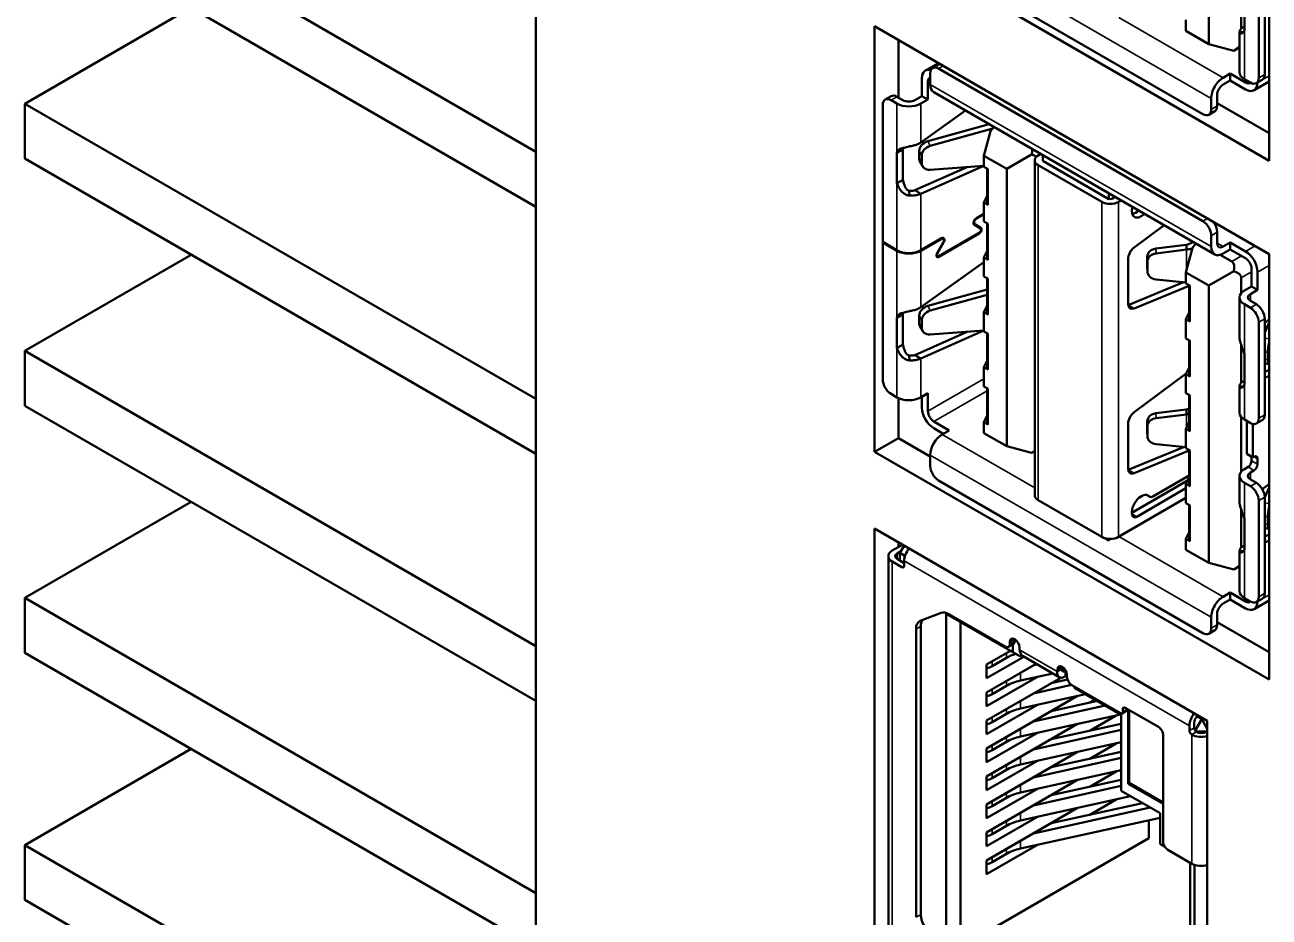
# Model space of a CAD drawing. Header units: millimetres. Extents: x 0 to 1863, y -9 to 1040.
# Drawn here: x 1225.03 to 1262.05, y 815.59 to 842.12 of the extents above; entities that cross this region are included whole.
import ezdxf

# ---------------------------------------------------------------- set-up
doc = ezdxf.new("R2010")
doc.units = ezdxf.units.MM
doc.header["$LTSCALE"] = 3.5
doc.layers.add('외형선(ISO)', color=7, linetype='Continuous', lineweight=50)
doc.layers.add('좁은 외형선(ISO)', color=7, linetype='Continuous', lineweight=35)

msp = doc.modelspace()

# ---------------------------------------------------------------- linework, layer by layer
at = {"layer": '외형선(ISO)'}
for p, q in [((1240.2323, 762.9011), (1240.2323, 910.5236)), ((1262.0465, 850.7357), (1262.0465, 838.08)), ((1260.2525, 849.7964), (1260.2525, 841.5498)), ((1225.0295, 847.1227), (1240.2323, 838.3454)), ((1240.2323, 836.7124), (1225.0295, 845.4897)), ((1262.0465, 838.08), (1250.3085, 844.8569)), ((1260.0757, 839.4637), (1252.2127, 844.0034)), ((1261.7374, 840.5455), (1261.7374, 843.4033)), ((1261.9142, 840.6476), (1261.9142, 843.5053)), ((1261.2184, 842.0064), (1261.2184, 843.1289)), ((1229.9792, 842.632), (1225.0295, 839.7742)), ((1261.3131, 842.8734), (1261.3131, 841.9736)), ((1259.5737, 841.9417), (1259.5737, 842.2683)), ((1250.3085, 829.4251), (1250.3085, 842.0808)), ((1250.3085, 842.0808), (1262.0465, 835.3039)), ((1260.2525, 841.5498), (1259.5737, 841.9417)), ((1261.1667, 840.7088), (1261.1667, 841.899)), ((1261.1671, 841.9048), (1261.2845, 841.9022)), ((1251.0156, 841.6726), (1251.0156, 839.9587)), ((1260.9921, 841.3516), (1260.2525, 841.5498)), ((1261.1667, 841.4524), (1260.9921, 841.3516)), ((1251.8213, 840.762), (1252.207, 840.9847)), ((1251.9652, 840.3494), (1251.9652, 840.676)), ((1252.0377, 840.8363), (1252.2145, 840.9383)), ((1252.2127, 840.8189), (1260.0757, 836.2792)), ((1260.6768, 840.5455), (1260.8889, 840.668)), ((1261.3485, 840.4026), (1260.8889, 840.668)), ((1260.8889, 840.4639), (1260.8889, 840.668)), ((1251.7177, 840.0024), (1251.7177, 840.5332)), ((1251.8945, 839.9004), (1251.8945, 840.4311)), ((1260.6768, 840.3414), (1260.8889, 840.4639)), ((1261.3485, 840.1985), (1260.8889, 840.4639)), ((1261.3132, 840.5047), (1261.4899, 840.4026)), ((1261.5985, 840.1737), (1262.0465, 840.4324)), ((1261.8417, 840.4874), (1261.6649, 840.3853)), ((1261.7021, 840.4068), (1261.7021, 840.4026)), ((1250.8003, 839.9993), (1250.6235, 839.8973)), ((1251.1521, 839.88), (1250.9753, 839.982)), ((1251.7177, 840.0024), (1251.5056, 839.88)), ((1251.7177, 840.0024), (1251.8945, 839.9004)), ((1252.0688, 840.1206), (1260.4268, 835.2951)), ((1260.3232, 839.9331), (1260.3232, 839.6065)), ((1260.5, 840.0352), (1260.5, 839.7086)), ((1225.0295, 839.7742), (1240.2323, 830.9969)), ((1225.0295, 838.1412), (1225.0295, 839.7742)), ((1250.5511, 839.737), (1250.5511, 835.6627)), ((1250.9753, 839.7779), (1250.7985, 839.8799)), ((1251.8945, 839.9004), (1251.6824, 839.7779)), ((1253.0165, 839.5734), (1251.6824, 838.62)), ((1260.2507, 839.4463), (1260.4275, 839.5484)), ((1260.5, 839.7894), (1262.0465, 838.8965)), ((1253.7191, 839.1677), (1251.8903, 838.6594)), ((1251.9634, 838.5213), (1253.8222, 839.038)), ((1253.5633, 838.2265), (1253.76, 838.9607)), ((1253.8607, 839.086), (1253.76, 838.9607)), ((1253.8456, 839.0672), (1253.8246, 839.1068)), ((1240.2323, 829.3639), (1225.0295, 838.1412)), ((1251.1521, 838.4111), (1250.9753, 838.309)), ((1250.9753, 837.4092), (1250.9753, 838.309)), ((1251.0156, 838.3323), (1251.0156, 838.3323)), ((1251.1521, 838.4111), (1251.1521, 837.5112)), ((1251.6373, 838.3715), (1251.6373, 838.1475)), ((1251.7104, 838.2334), (1251.7104, 838.0095)), ((1253.5633, 837.9), (1253.5633, 838.2265)), ((1253.5633, 838.2265), (1254.2421, 837.8346)), ((1254.9817, 838.2616), (1254.2421, 837.8346)), ((1255.073, 838.0918), (1255.073, 828.1306)), ((1255.1755, 838.2347), (1255.2553, 838.2808)), ((1255.3169, 838.2452), (1255.3169, 838.0714)), ((1255.3169, 838.0714), (1257.2827, 836.9365)), ((1253.0842, 837.8951), (1251.5056, 837.2003)), ((1251.659, 838.0578), (1251.7321, 837.9198)), ((1251.6824, 837.0982), (1253.5633, 837.9261)), ((1253.5633, 837.931), (1251.9634, 837.8109)), ((1253.5633, 837.9), (1253.6835, 837.8305)), ((1253.6542, 837.8475), (1253.6542, 836.8099)), ((1254.2421, 837.8346), (1254.2421, 829.588)), ((1255.1755, 837.9489), (1257.0705, 836.8548)), ((1251.3478, 837.0411), (1251.3383, 837.1853)), ((1251.5056, 837.2003), (1251.594, 837.1492)), ((1251.594, 837.1492), (1251.6824, 837.0982)), ((1253.5633, 836.8385), (1253.6542, 837.0344)), ((1257.2827, 837.1103), (1257.2827, 836.9365)), ((1257.4686, 837.003), (1257.3887, 836.9569)), ((1253.5633, 836.267), (1253.5633, 836.8385)), ((1253.5633, 836.8385), (1253.6835, 836.7691)), ((1257.2921, 836.942), (1257.2827, 836.9365)), ((1257.6453, 836.9009), (1257.5655, 836.8548)), ((1253.5633, 836.5037), (1253.339, 836.3743)), ((1253.5633, 836.4874), (1253.339, 836.3579)), ((1253.5633, 836.267), (1253.6835, 836.1976)), ((1252.2198, 835.2382), (1253.4219, 835.9322)), ((1252.2198, 835.2218), (1253.4219, 835.9159)), ((1253.289, 836.1897), (1253.2559, 836.2088)), ((1253.279, 836.1724), (1253.4619, 836.0668)), ((1253.4719, 836.0841), (1253.289, 836.1897)), ((1253.6542, 836.2145), (1253.6542, 835.1769)), ((1258.9236, 836.1629), (1258.0302, 835.4982)), ((1260.3232, 835.8505), (1260.3232, 835.5239)), ((1260.5, 835.9526), (1260.5, 835.626)), ((1250.9753, 835.4178), (1250.5511, 835.6627)), ((1250.5652, 835.6546), (1250.5511, 835.6464)), ((1250.5511, 835.6464), (1250.5511, 831.5721)), ((1250.9753, 835.4015), (1250.5511, 835.6464)), ((1252.3026, 835.7759), (1251.6824, 835.4178)), ((1252.3026, 835.7596), (1251.6824, 835.4015)), ((1252.3526, 835.6491), (1252.1698, 835.3324)), ((1252.1798, 835.3266), (1252.3626, 835.6433)), ((1252.3195, 835.7837), (1252.3526, 835.7645)), ((1259.583, 835.5804), (1258.6792, 835.4679)), ((1259.5737, 834.7564), (1259.7704, 835.4905)), ((1259.5852, 835.5083), (1259.583, 835.5804)), ((1259.5874, 835.4361), (1259.5852, 835.5083)), ((1259.7606, 835.6797), (1259.7606, 835.66)), ((1259.8711, 835.6159), (1259.7704, 835.4905)), ((1260.8889, 835.6464), (1260.6768, 835.5239)), ((1260.8889, 835.6464), (1260.8889, 835.4423)), ((1260.8889, 835.6464), (1261.3485, 835.3811)), ((1229.9792, 835.2835), (1225.0295, 832.4257)), ((1252.1798, 835.2342), (1252.1498, 835.2515)), ((1253.5633, 835.2055), (1253.6542, 835.4014)), ((1253.5633, 834.634), (1253.5633, 835.2055)), ((1253.5633, 835.2055), (1253.6835, 835.1361)), ((1257.8484, 833.8232), (1257.8484, 835.1508)), ((1258.4213, 834.918), (1258.4213, 835.2075)), ((1258.6835, 835.3236), (1259.5874, 835.4361)), ((1260.9356, 835.0855), (1260.5933, 835.2832)), ((1260.8889, 835.4423), (1260.6768, 835.3198)), ((1260.8889, 835.4423), (1261.3485, 835.1769)), ((1262.0465, 835.3039), (1262.0465, 822.6482)), ((1253.5633, 835.0651), (1251.6824, 833.7211)), ((1258.4214, 834.912), (1258.4253, 834.7829)), ((1258.4252, 835.0784), (1258.4252, 834.7889)), ((1259.5737, 834.7564), (1260.2525, 834.3645)), ((1259.5737, 834.4298), (1259.5737, 834.7564)), ((1260.2525, 834.3645), (1260.9921, 834.7915)), ((1261.5253, 834.8707), (1261.5253, 834.34)), ((1261.7021, 834.7687), (1261.7021, 834.238)), ((1253.5633, 834.634), (1253.6835, 834.5646)), ((1253.6542, 834.5815), (1253.6542, 833.5439)), ((1259.4996, 834.4638), (1257.8534, 833.7878)), ((1259.5737, 834.4561), (1258.6835, 834.549)), ((1259.5737, 834.4298), (1259.6939, 834.3604)), ((1259.6646, 834.3773), (1259.6646, 833.3398)), ((1260.2525, 834.3645), (1260.2525, 826.1179)), ((1261.2184, 834.1413), (1261.2184, 834.5956)), ((1253.6542, 834.2507), (1251.8903, 833.7604)), ((1251.9634, 833.6223), (1253.6542, 834.0924)), ((1258.0302, 833.6857), (1259.6646, 834.357)), ((1261.1667, 832.8258), (1261.1667, 834.0134)), ((1261.3132, 834.2176), (1261.5253, 834.34)), ((1261.49, 834.1155), (1261.7021, 834.238)), ((1261.7021, 834.238), (1261.5253, 834.34)), ((1253.5633, 833.5725), (1253.6542, 833.7684)), ((1261.4899, 833.7073), (1261.3132, 833.8093)), ((1261.6667, 833.8093), (1261.49, 833.9114)), ((1251.1521, 833.5121), (1250.9753, 833.41)), ((1250.9753, 832.5102), (1250.9753, 833.41)), ((1251.0156, 833.4333), (1251.0156, 833.4333)), ((1251.1521, 833.5121), (1251.1521, 832.6123)), ((1251.6373, 833.4725), (1251.6373, 833.2486)), ((1251.7104, 833.3344), (1251.7104, 833.1105)), ((1253.5633, 833.001), (1253.5633, 833.5725)), ((1253.5633, 833.5725), (1253.6835, 833.5031)), ((1259.5737, 833.3684), (1259.6646, 833.5643)), ((1259.5737, 833.3684), (1259.6939, 833.299)), ((1259.5737, 832.7968), (1259.5737, 833.3684)), ((1261.7374, 830.4209), (1261.7374, 833.2786)), ((1261.9142, 830.5229), (1261.9142, 833.3807)), ((1262.0465, 833.3553), (1261.9142, 833.2608)), ((1262.0465, 833.2637), (1261.9142, 832.97)), ((1253.0842, 832.9961), (1251.5056, 832.3013)), ((1251.659, 833.1588), (1251.7321, 833.0208)), ((1251.6824, 832.1992), (1253.5633, 833.0271)), ((1253.5633, 833.032), (1251.9634, 832.912)), ((1253.5633, 833.001), (1253.6835, 832.9316)), ((1253.6542, 832.9485), (1253.6542, 831.9109)), ((1259.5737, 832.7968), (1259.6939, 832.7274)), ((1259.6646, 832.7444), (1259.6646, 831.7068)), ((1261.2184, 831.4735), (1261.2184, 832.596)), ((1225.0295, 832.4257), (1240.2323, 823.6484)), ((1225.0295, 830.7928), (1225.0295, 832.4257)), ((1251.3478, 832.1421), (1251.3383, 832.2863)), ((1251.5056, 832.3013), (1251.594, 832.2503)), ((1251.594, 832.2503), (1251.6824, 832.1992)), ((1261.3131, 832.3405), (1261.3131, 831.4407)), ((1262.0066, 832.3847), (1262.0066, 832.1608)), ((1253.5633, 831.9395), (1253.6542, 832.1354)), ((1253.5633, 831.368), (1253.5633, 831.9395)), ((1253.5633, 831.9395), (1253.6835, 831.8701)), ((1259.5737, 831.7354), (1259.6646, 831.9313)), ((1261.9142, 832.0536), (1262.0422, 832.031)), ((1262.0465, 831.8606), (1261.9142, 831.8024)), ((1259.5824, 831.7541), (1258.0302, 830.5992)), ((1259.5737, 831.7354), (1259.6939, 831.666)), ((1259.5737, 831.1639), (1259.5737, 831.7354)), ((1261.9142, 831.6225), (1262.0465, 831.6808)), ((1250.7985, 831.1434), (1250.9753, 831.0414)), ((1251.6824, 831.0414), (1251.8945, 831.1639)), ((1251.7177, 830.7352), (1251.7177, 831.0618)), ((1251.8945, 830.6331), (1251.8945, 831.1639)), ((1253.5633, 831.368), (1253.6835, 831.2986)), ((1253.6542, 831.3155), (1253.6542, 830.278)), ((1259.5737, 831.1639), (1259.6939, 831.0945)), ((1259.6646, 831.1114), (1259.6646, 830.0738)), ((1261.1667, 830.5841), (1261.1667, 831.3661)), ((1261.1671, 831.3719), (1261.2845, 831.3693)), ((1240.2323, 822.0154), (1225.0295, 830.7928)), ((1251.0156, 831.0205), (1251.0156, 829.8334)), ((1259.583, 830.6815), (1258.6792, 830.569)), ((1259.5852, 830.6093), (1259.583, 830.6815)), ((1252.5309, 830.0616), (1252.0713, 830.3269)), ((1253.5633, 830.3065), (1253.6542, 830.5024)), ((1253.5633, 829.9799), (1253.5633, 830.3065)), ((1253.5633, 830.3065), (1253.6835, 830.2371)), ((1258.4213, 830.019), (1258.4213, 830.3085)), ((1258.6835, 830.4246), (1259.5874, 830.5371)), ((1259.5737, 830.1024), (1259.6646, 830.2983)), ((1259.5874, 830.5371), (1259.5852, 830.6093)), ((1261.2184, 828.8341), (1261.2184, 830.4563)), ((1261.4899, 830.278), (1261.3132, 830.38)), ((1261.3839, 830.3392), (1261.3839, 829.3594)), ((1261.8417, 830.3627), (1261.6649, 830.2606)), ((1252.3541, 829.9595), (1252.0713, 830.1228)), ((1252.5309, 830.0616), (1252.3188, 829.9391)), ((1254.2421, 829.588), (1253.5633, 829.9799)), ((1257.8484, 828.9242), (1257.8484, 830.2518)), ((1258.4214, 830.013), (1258.4253, 829.8839)), ((1258.4252, 830.1795), (1258.4252, 829.89)), ((1259.5737, 830.1024), (1259.6939, 830.033)), ((1259.5737, 829.5309), (1259.5737, 830.1024)), ((1261.5607, 829.2573), (1261.5607, 830.2491)), ((1250.3085, 829.4251), (1251.0156, 829.8334)), ((1251.0156, 829.8334), (1251.9652, 829.2851)), ((1254.2421, 829.588), (1254.9817, 829.3898)), ((1259.4996, 829.5649), (1257.8534, 828.8888)), ((1259.5737, 829.5571), (1258.6835, 829.65)), ((1262.0465, 822.6482), (1250.3085, 829.4251)), ((1251.9652, 829.0001), (1251.9652, 829.3267)), ((1254.9817, 829.3898), (1255.073, 829.4425)), ((1258.0302, 828.7868), (1259.6646, 829.458)), ((1259.5737, 829.5309), (1259.6939, 829.4615)), ((1259.6646, 829.4784), (1259.6646, 828.4408)), ((1261.5607, 829.2573), (1261.3839, 829.3594)), ((1261.5253, 829.2777), (1261.5253, 829.1553)), ((1261.596, 829.2777), (1261.5607, 829.2573)), ((1261.7021, 829.0532), (1261.7021, 829.2165)), ((1261.4193, 828.9716), (1261.3132, 828.9103)), ((1261.49, 828.8083), (1261.596, 828.8695)), ((1260.0757, 824.0318), (1252.2127, 828.5715)), ((1257.9609, 827.6117), (1259.6203, 828.5698)), ((1258.5903, 828.0976), (1259.6646, 828.7179)), ((1259.5737, 828.4694), (1259.6646, 828.6653)), ((1259.5737, 828.4694), (1259.6939, 828.4)), ((1259.5737, 827.8979), (1259.5737, 828.4694)), ((1261.1667, 827.9268), (1261.1667, 828.7062)), ((1261.4899, 828.4), (1261.3132, 828.5021)), ((1261.6667, 828.5021), (1261.49, 828.6041)), ((1262.0465, 828.4563), (1261.8447, 828.3121)), ((1259.5737, 828.3388), (1258.1075, 827.4923)), ((1258.3979, 828.141), (1258.4903, 828.0877)), ((1262.0465, 828.3648), (1261.9142, 828.071)), ((1261.9142, 825.2157), (1261.9142, 828.0734)), ((1229.9792, 827.935), (1225.0295, 825.0773)), ((1257.0705, 826.8936), (1255.1755, 827.9877)), ((1257.5655, 826.8936), (1259.5737, 828.053)), ((1259.5737, 827.8979), (1259.6939, 827.8285)), ((1259.6646, 827.8454), (1259.6646, 826.8078)), ((1261.7374, 825.1136), (1261.7374, 827.9714)), ((1261.2184, 826.5745), (1261.2184, 827.697)), ((1261.3131, 827.4415), (1261.3131, 826.5417)), ((1262.0066, 827.4857), (1262.0066, 827.2618)), ((1250.3085, 827.1389), (1260.208, 821.4235)), ((1250.3085, 813.83), (1250.3085, 827.1389)), ((1259.5737, 826.8364), (1259.6646, 827.0323)), ((1261.9142, 827.1546), (1262.0422, 827.132)), ((1262.0465, 826.9616), (1261.9142, 826.9034)), ((1251.1393, 826.6593), (1250.8351, 826.4837)), ((1251.0156, 826.7307), (1251.0156, 826.5879)), ((1251.0613, 826.4143), (1251.1869, 826.6318)), ((1257.1694, 826.8535), (1257.2827, 826.7881)), ((1257.2827, 826.8354), (1257.2827, 826.7881)), ((1259.5737, 826.8364), (1259.6939, 826.767)), ((1259.5737, 826.5098), (1259.5737, 826.8364)), ((1261.9142, 826.7235), (1262.0465, 826.7818)), ((1250.7179, 814.5628), (1250.7179, 826.3204)), ((1250.9765, 826.402), (1251.0932, 826.4694)), ((1251.1886, 826.1162), (1250.9765, 826.2387)), ((1251.0613, 826.4143), (1251.2137, 826.3263)), ((1251.0613, 826.4143), (1251.0613, 826.1897)), ((1260.2525, 826.1179), (1259.5737, 826.5098)), ((1261.1667, 825.2769), (1261.1667, 826.4671)), ((1261.1671, 826.4729), (1261.2845, 826.4703)), ((1250.8351, 826.1571), (1251.1179, 825.9938)), ((1251.1886, 826.0346), (1251.1886, 826.1775)), ((1260.9921, 825.9197), (1260.2525, 826.1179)), ((1261.1667, 826.0205), (1260.9921, 825.9197)), ((1260.6768, 825.1136), (1260.8889, 825.2361)), ((1261.3485, 824.9707), (1260.8889, 825.2361)), ((1260.8889, 825.032), (1260.8889, 825.2361)), ((1225.0295, 825.0773), (1240.2323, 816.2999)), ((1225.0295, 823.4443), (1225.0295, 825.0773)), ((1260.6768, 824.9095), (1260.8889, 825.032)), ((1261.3485, 824.7666), (1260.8889, 825.032)), ((1261.3132, 825.0728), (1261.4899, 824.9707)), ((1261.5985, 824.7418), (1262.0465, 825.0005)), ((1261.8417, 825.0555), (1261.6649, 824.9534)), ((1261.7021, 824.9749), (1261.7021, 824.9707)), ((1252.2924, 824.6332), (1251.6694, 824.3934)), ((1252.4402, 814.4526), (1252.4402, 824.6098)), ((1254.4201, 823.4667), (1252.4402, 824.6098)), ((1252.5187, 824.5971), (1254.1938, 823.63)), ((1260.3232, 824.5012), (1260.3232, 824.1746)), ((1260.5, 824.6033), (1260.5, 824.2767)), ((1251.5422, 815.5868), (1251.5422, 824.1532)), ((1251.6836, 824.2349), (1251.6836, 815.6685)), ((1252.8645, 824.3648), (1252.8645, 814.6975)), ((1260.2507, 824.0144), (1260.4275, 824.1165)), ((1260.5, 824.3576), (1262.0465, 823.4647)), ((1254.4353, 823.7017), (1254.2938, 823.6201)), ((1254.3353, 823.7117), (1254.3353, 823.7688)), ((1254.4201, 823.693), (1254.4201, 823.4667)), ((1254.4767, 823.8505), (1254.4767, 823.7933)), ((1240.2323, 814.6669), (1225.0295, 823.4443)), ((1253.6423, 823.0993), (1254.3494, 823.5075)), ((1254.7484, 823.3297), (1253.6423, 822.691)), ((1254.2292, 823.2952), (1253.8049, 823.0503)), ((1254.6322, 823.3442), (1254.4201, 823.4667)), ((1254.625, 823.5362), (1254.6181, 823.6055)), ((1254.6322, 823.3442), (1254.6862, 823.3754)), ((1254.7282, 823.3414), (1255.8051, 822.7196)), ((1253.6423, 822.2665), (1255.1161, 823.1174)), ((1253.6423, 822.691), (1253.6423, 823.0993)), ((1255.1497, 823.098), (1255.0408, 823.0739)), ((1255.7495, 822.9523), (1255.7426, 822.891)), ((1255.7426, 822.891), (1255.8133, 822.9318)), ((1255.8909, 823.034), (1255.7495, 822.9523)), ((1255.8133, 822.9318), (1255.884, 822.9726)), ((1255.884, 822.9726), (1255.8909, 823.034)), ((1255.9946, 822.9217), (1255.9848, 822.9144)), ((1255.9848, 822.9144), (1255.9848, 822.8328)), ((1255.1555, 822.7319), (1253.6423, 821.8582)), ((1253.6423, 821.4336), (1255.8464, 822.7062)), ((1254.6477, 822.6193), (1255.6095, 822.8325)), ((1255.5623, 822.5421), (1256.0474, 822.6497)), ((1255.9848, 822.8328), (1255.9848, 822.7511)), ((1255.9848, 822.7511), (1256.0323, 822.7862)), ((1256.0323, 822.789), (1256.0323, 822.7319)), ((1253.6423, 821.8582), (1253.6423, 822.2665)), ((1253.6423, 820.6008), (1256.3491, 822.1636)), ((1253.8049, 822.2175), (1254.2292, 822.4624)), ((1254.6477, 821.7865), (1256.5862, 822.2161)), ((1256.1674, 822.4907), (1255.0408, 822.241)), ((1256.1737, 822.4869), (1257.6233, 821.65)), ((1256.2586, 822.4053), (1256.2586, 822.4379)), ((1257.6445, 821.6051), (1256.2586, 822.4053)), ((1255.1555, 821.899), (1253.6423, 821.0254)), ((1257.1687, 821.8798), (1255.0408, 821.4082)), ((1255.5623, 821.7093), (1256.9365, 822.0139)), ((1256.8667, 822.0542), (1256.71, 821.9637)), ((1258.7547, 821.2417), (1257.7647, 821.8133)), ((1253.6423, 821.0254), (1253.6423, 821.4336)), ((1254.2292, 821.6296), (1253.8049, 821.3846)), ((1254.6477, 820.9537), (1257.6286, 821.6143)), ((1257.4967, 821.5851), (1256.71, 821.1308)), ((1257.6445, 821.6051), (1257.6445, 819.3434)), ((1257.6733, 821.645), (1257.8147, 821.7267)), ((1257.694, 821.7725), (1257.694, 821.6908)), ((1257.8566, 819.5516), (1257.8566, 821.7602)), ((1257.8871, 821.7426), (1257.8871, 819.5748)), ((1259.8462, 821.1319), (1260.0416, 821.4704)), ((1260.0416, 821.4704), (1259.8961, 821.5543)), ((1260.0416, 821.4704), (1260.0842, 821.495)), ((1260.0416, 821.4704), (1260.208, 821.1821)), ((1260.208, 821.4235), (1260.208, 808.1146)), ((1253.6423, 819.768), (1256.3491, 821.3307)), ((1255.1555, 821.0662), (1253.6423, 820.1926)), ((1257.6445, 821.1524), (1255.0408, 820.5754)), ((1255.5623, 820.8765), (1257.6445, 821.338)), ((1259.6739, 821.1356), (1259.6739, 821.2785)), ((1259.8153, 821.3601), (1259.8153, 821.2173)), ((1260.183, 821.1029), (1259.874, 821.1029)), ((1260.1689, 821.0948), (1260.208, 821.1174)), ((1254.2292, 820.7968), (1253.8049, 820.5518)), ((1254.6477, 820.1208), (1257.6445, 820.785)), ((1257.4967, 820.7523), (1256.71, 820.298)), ((1258.8961, 820.9968), (1258.8961, 817.8288)), ((1229.9792, 820.5865), (1225.0295, 817.7288)), ((1253.6423, 820.1926), (1253.6423, 820.6008)), ((1253.6423, 818.9351), (1256.3491, 820.4979)), ((1257.6445, 820.3196), (1255.0408, 819.7426)), ((1255.5623, 820.0437), (1257.6445, 820.5051)), ((1255.1555, 820.2334), (1253.6423, 819.3597)), ((1254.2292, 819.9639), (1253.8049, 819.719)), ((1254.6477, 819.288), (1257.6445, 819.9522)), ((1253.6423, 819.3597), (1253.6423, 819.768)), ((1253.6423, 818.1023), (1256.3491, 819.6651)), ((1255.5623, 819.2108), (1257.6445, 819.6723)), ((1257.4967, 819.9194), (1256.71, 819.4652)), ((1257.892, 819.572), (1257.8566, 819.5516)), ((1257.8871, 819.5748), (1258.8961, 818.9923)), ((1255.1555, 819.4006), (1253.6423, 818.5269)), ((1257.6445, 819.4868), (1255.0408, 818.9097)), ((1257.6445, 819.3434), (1258.8042, 818.6739)), ((1257.8566, 819.5516), (1258.8961, 818.9515)), ((1253.6423, 818.5269), (1253.6423, 818.9351)), ((1253.6423, 817.2695), (1256.3491, 818.8323)), ((1254.2292, 819.1311), (1253.8049, 818.8862)), ((1254.6477, 818.4552), (1257.9249, 819.1815)), ((1258.5074, 818.8452), (1255.0408, 818.0769)), ((1255.5623, 818.378), (1258.2752, 818.9793)), ((1257.4967, 819.0866), (1256.71, 818.6324)), ((1255.1555, 818.5677), (1253.6423, 817.6941)), ((1254.6477, 817.6224), (1258.8042, 818.5435)), ((1258.4648, 817.9309), (1258.4648, 818.4683)), ((1258.8042, 817.7594), (1258.8042, 818.6739)), ((1253.6423, 817.6941), (1253.6423, 818.1023)), ((1254.2292, 818.2983), (1253.8049, 818.0533)), ((1225.0295, 817.7288), (1240.2323, 808.9515)), ((1225.0295, 816.0958), (1225.0295, 817.7288)), ((1258.4648, 817.9309), (1252.8645, 814.6975)), ((1255.1555, 817.7349), (1253.6423, 816.8612)), ((1258.944, 817.6787), (1258.8042, 817.7594)), ((1254.2292, 817.4655), (1253.8049, 817.2205)), ((1259.0375, 817.5838), (1259.7446, 817.1756)), ((1253.6423, 816.8612), (1253.6423, 817.2695)), ((1259.6951, 817.2042), (1259.6951, 813.4401)), ((1259.8295, 813.2074), (1259.8295, 817.1382)), ((1240.2323, 807.3185), (1225.0295, 816.0958))]:
    msp.add_line(p, q, dxfattribs=at)
for centre, major_axis, ratio, start_param, end_param in [((1260.4457, 841.498), (0.7705, 0.1442), 0.4107543, 5.4210452, 5.8385284), ((1252.0713, 840.329), (-0.25, 0.433), 0.5773502, 5.7464971, 7.0685834), ((1252.2127, 840.5332), (-0.175, 0.3031), 0.5773502, 5.4977871, 7.0685834), ((1252.3895, 840.6352), (-0.175, 0.3031), 0.5773502, 6.0442153, 6.2831853), ((1261.6667, 840.7088), (-0.5, 0), 0.5773503, 0, 0.785383), ((1252.0713, 840.329), (-0.125, 0.2165), 0.5773502, 6.1412887, 7.0685834), ((1252.3188, 840.5536), (-0.25, -0.433), 0.5773503, 5.4977873, 6.2831853), ((1260.6768, 840.1373), (0.25, 0.433), 0.5773503, 0.7853182, 2.3561946), ((1260.6768, 840.1373), (-0.125, -0.2165), 0.5773503, 3.926991, 5.4977873), ((1261.3485, 840.6068), (0.25, -0.433), 0.5773502, 5.4977871, 7.0685834), ((1261.3485, 840.6068), (0.125, -0.2165), 0.5773502, 5.4977871, 6.4250812), ((1261.4899, 840.6884), (0.175, -0.3031), 0.5773502, 5.4977871, 7.0685834), ((1261.6667, 840.7905), (0.175, -0.3031), 0.5773502, 0, 0.7853981), ((1250.7985, 839.5942), (-0.175, 0.3031), 0.5773502, 5.4977871, 7.0685834), ((1250.9753, 839.6962), (-0.175, 0.3031), 0.5773502, 5.4977871, 6.2831853), ((1251.3288, 839.982), (-0.5, 0), 0.5773503, 0.7854359, 2.3561943), ((1251.3288, 839.982), (0.25, 0), 0.5773503, 3.9270286, 5.4977869), ((1260.0757, 839.7494), (0.175, -0.3031), 0.5773502, 5.4977871, 7.0685834), ((1260.2525, 839.8515), (0.175, -0.3031), 0.5773502, 0, 0.7853981), ((1251.9241, 838.4221), (-0.2651, -0.1404), 0.7808195, 4.4386007, 5.8911161), ((1251.9972, 838.2841), (-0.2651, -0.1404), 0.7808195, 4.4386007, 5.8911161), ((1251.9241, 838.1982), (-0.2651, -0.1404), 0.7808195, 5.8911161, 6.2831853), ((1254.4353, 837.9462), (-0.5101, -0.5951), 0.4107544, 2.4329364, 2.7803948), ((1254.4353, 837.9462), (0.7705, 0.1442), 0.4107543, 0.386963, 0.7086563), ((1255.423, 838.0918), (-0.35, 0), 0.5773503, 5.4977871, 7.0685834), ((1251.9972, 838.0602), (-0.2651, -0.1404), 0.7808195, 5.8911161, 7.3436315), ((1257.318, 836.9977), (0.1, 0), 0.5773503, 4.4505895, 5.4977871), ((1253.7542, 836.8099), (-0.1, 0), 0.5773503, 0, 0.7853981), ((1257.318, 836.9977), (-0.35, 0), 0.5773503, 0.7853981, 2.3561944), ((1258.2437, 836.7533), (-0.2, -0.3464), 0.5773503, 5.2251113, 7.4112137), ((1258.1075, 836.7187), (-0.1, -0.1732), 0.5773503, 5.0874539, 5.2251113), ((1258.0669, 836.8554), (-0.2, -0.3464), 0.5773503, 0.4577621, 1.1280284), ((1253.339, 836.2763), (-0.06, -0.1039), 0.5773503, 3.926991, 6.2831854), ((1253.339, 836.2763), (-0.05, -0.0866), 0.5773503, 3.926991, 6.2831854), ((1260.0757, 835.9934), (0.175, -0.3031), 0.5773502, 0.7853981, 2.3561944), ((1260.2525, 836.0955), (-0.175, 0.3031), 0.5773502, 3.9269907, 4.9513588), ((1253.2451, 836.0996), (0.05, 0.0866), 0.5773503, 5.6396835, 6.2831854), ((1253.4219, 835.9975), (0.05, 0.0866), 0.5773503, 3.926991, 6.2831854), ((1253.4219, 835.9975), (0.04, 0.0693), 0.5773503, 3.926991, 6.2831854), ((1252.3026, 835.6779), (0.06, 0.1039), 0.5773503, 4.7123891, 7.0685836), ((1252.3026, 835.6779), (0.05, 0.0866), 0.5773503, 4.7123891, 7.0685836), ((1258.0605, 835.2733), (-0.15, -0.2598), 0.5773503, 4.0703444, 5.4977873), ((1260.6768, 835.7281), (-0.25, -0.433), 0.5773503, 5.4977873, 7.0685836), ((1260.6768, 835.7281), (-0.125, -0.2165), 0.5773503, 5.4977873, 7.0685836), ((1251.3288, 835.6219), (0.5, 0), 0.5773503, 3.9270272, 5.4977869), ((1251.3288, 835.6056), (-0.5, 0), 0.5773503, 0.7854448, 2.3561943), ((1252.2198, 835.3035), (-0.05, -0.0866), 0.5773503, 4.7123891, 7.0685836), ((1252.2198, 835.3035), (-0.04, -0.0693), 0.5773503, 4.7123891, 7.0685836), ((1253.7542, 835.1769), (-0.1, 0), 0.5773503, 0, 0.7853981), ((1258.7162, 835.3777), (0.2602, 0.2655), 0.5226994, 2.2205679, 2.6516321), ((1258.7251, 835.0815), (-0.2999, -0.0091), 0.8163722, 4.8268736, 6.258509), ((1258.7208, 835.2258), (-0.2999, -0.0091), 0.8163722, 4.8268736, 5.8274448), ((1261.3485, 834.9728), (0.25, -0.433), 0.5773502, 0.7853981, 2.3561944), ((1261.3485, 834.9728), (-0.125, 0.2165), 0.5773502, 3.9269908, 5.4977871), ((1258.7162, 835.0882), (0.2602, 0.2655), 0.5226994, 2.6516321, 2.6763085), ((1258.7251, 834.792), (-0.2999, -0.0091), 0.8163722, 6.258509, 7.6901444), ((1260.4457, 834.4761), (0.5101, 0.5951), 0.4107544, 5.574529, 6.3599272), ((1260.4457, 834.4761), (0.7705, 0.1442), 0.4107543, 6.2064434, 6.9918416), ((1261.6667, 834.0134), (-0.5, 0), 0.5773503, 5.4977872, 7.0685691), ((1261.6667, 834.0134), (-0.25, 0), 0.5773503, 5.4977875, 7.0685689), ((1251.9241, 833.5231), (-0.2651, -0.1404), 0.7808195, 4.4386007, 5.8911161), ((1258.0605, 833.9457), (-0.15, -0.2598), 0.5773503, 5.4977873, 6.9252302), ((1257.8837, 834.0477), (-0.15, -0.2598), 0.5773503, 0.6301372, 0.6420449), ((1261.4899, 833.4215), (0.175, -0.3031), 0.5773502, 0.7853981, 2.3561944), ((1261.6667, 833.5235), (-0.175, 0.3031), 0.5773502, 3.9269907, 5.4977871), ((1251.9972, 833.3851), (-0.2651, -0.1404), 0.7808195, 4.4386007, 5.8911161), ((1253.7542, 833.5439), (-0.1, 0), 0.5773503, 0, 0.7853981), ((1259.7646, 833.3398), (-0.1, 0), 0.5773503, 0, 0.7853981), ((1251.9241, 833.2992), (-0.2651, -0.1404), 0.7808195, 5.8911161, 6.2831853), ((1251.9972, 833.1612), (-0.2651, -0.1404), 0.7808195, 5.8911161, 7.3436315), ((1262.0944, 832.5503), (0.0521, 0.2954), 0.2387205, 1.2138728, 2.2074891), ((1262.0944, 832.3264), (-0.0521, -0.2954), 0.2387205, 5.3490818, 6.3426971), ((1253.7542, 831.9109), (-0.1, 0), 0.5773503, 0, 0.7853981), ((1250.7985, 831.4292), (-0.175, 0.3031), 0.5773502, 0.7853981, 2.3561944), ((1259.7646, 831.7068), (-0.1, 0), 0.5773503, 0, 0.7853981), ((1251.3288, 831.2455), (0.5, 0), 0.5773503, 3.9270272, 5.497787), ((1252.0713, 830.5311), (-0.25, 0.433), 0.5773502, 0.7853981, 2.3561944), ((1252.0713, 830.5311), (0.125, -0.2165), 0.5773502, 3.9269908, 5.4977871), ((1258.0605, 830.3743), (-0.15, -0.2598), 0.5773503, 4.0703444, 5.4977873), ((1258.7162, 830.4787), (0.2602, 0.2655), 0.5226994, 2.2205679, 2.6516321), ((1258.7251, 830.1825), (-0.2999, -0.0091), 0.8163722, 4.8268736, 6.258509), ((1258.7208, 830.3268), (-0.2999, -0.0091), 0.8163722, 4.8268736, 5.8274448), ((1261.6667, 830.5841), (-0.5, 0), 0.5773503, 0, 0.7853786), ((1261.4899, 830.5637), (0.175, -0.3031), 0.5773502, 5.4977871, 7.0685834), ((1261.6667, 830.6658), (0.175, -0.3031), 0.5773502, 0, 0.7853981), ((1252.3188, 829.5309), (-0.25, -0.433), 0.5773503, 3.926991, 5.4977873), ((1253.7542, 830.278), (-0.1, 0), 0.5773503, 0, 0.7853981), ((1258.7162, 830.1892), (0.2602, 0.2655), 0.5226994, 2.6516321, 2.6763085), ((1259.7646, 830.0738), (-0.1, 0), 0.5773503, 0, 0.7853981), ((1258.7251, 829.893), (-0.2999, -0.0091), 0.8163722, 6.258509, 7.6901444), ((1254.4353, 829.5363), (0.7705, 0.1442), 0.4107543, 5.4210452, 5.6062433), ((1261.596, 829.1553), (0.075, 0.1299), 0.5773503, 5.4977873, 7.0685836), ((1252.2127, 828.8573), (-0.175, 0.3031), 0.5773502, 0.7853981, 2.3561944), ((1258.0605, 829.0467), (-0.15, -0.2598), 0.5773503, 5.4977873, 6.9252302), ((1257.8837, 829.1488), (-0.15, -0.2598), 0.5773503, 0.6301372, 0.6420449), ((1261.6667, 828.7062), (-0.5, 0), 0.5773503, 5.4977872, 7.0685691), ((1261.4193, 829.094), (-0.075, -0.1299), 0.5773503, 0.7853983, 2.3561946), ((1261.596, 828.992), (0.075, 0.1299), 0.5773503, 3.926991, 5.4977873), ((1261.6667, 828.7062), (-0.25, 0), 0.5773503, 5.4977874, 7.0685645), ((1261.6667, 828.2163), (-0.175, 0.3031), 0.5773502, 3.9269907, 5.4977871), ((1255.423, 828.1306), (-0.35, 0), 0.5773503, 0, 0.7853981), ((1258.2437, 827.7782), (0.2, 0.3464), 0.5773503, 6.1127117, 8.9120559), ((1258.5903, 828.2609), (-0.1, -0.1732), 0.5773503, 6.1127117, 7.0685836), ((1259.7646, 828.4408), (-0.1, 0), 0.5773503, 0, 0.7853981), ((1261.4899, 828.1143), (0.175, -0.3031), 0.5773502, 0.7853981, 2.3561944), ((1262.0944, 827.6513), (0.0521, 0.2954), 0.2387205, 1.2138807, 2.2074891), ((1258.1075, 827.6556), (-0.1, -0.1732), 0.5773503, 5.7704633, 7.0685836), ((1262.0944, 827.4274), (-0.0521, -0.2954), 0.2387205, 5.3490818, 6.3426892), ((1257.318, 827.0365), (0.35, 0), 0.5773503, 3.9269907, 5.4977871), ((1257.4736, 826.5547), (-0.25, -0.433), 0.5773503, 4.3746461, 4.4974298), ((1259.7646, 826.8078), (-0.1, 0), 0.5773503, 0, 0.7853981), ((1251.1179, 826.3204), (-0.4, 0), 0.5773503, 5.4977871, 7.0685834), ((1251.1179, 826.3204), (-0.2, 0), 0.5773503, 5.4977871, 7.0685834), ((1251.4715, 826.3408), (-0.2, -0.3464), 0.5773503, 4.4344225, 5.4977873), ((1251.1179, 826.0754), (0.05, -0.0866), 0.5773502, 5.4977871, 7.0685834), ((1260.4457, 826.0661), (0.7705, 0.1442), 0.4107543, 5.4210452, 5.8385284), ((1260.6768, 824.7054), (0.25, 0.433), 0.5773503, 0.7853182, 2.3561946), ((1261.6667, 825.2769), (-0.5, 0), 0.5773503, 0, 0.785383), ((1261.4899, 825.2565), (0.175, -0.3031), 0.5773502, 5.4977871, 7.0685834), ((1261.6667, 825.3586), (0.175, -0.3031), 0.5773502, 0, 0.7853981), ((1260.6768, 824.7054), (-0.125, -0.2165), 0.5773503, 3.926991, 5.4977873), ((1261.3485, 825.1749), (0.25, -0.433), 0.5773502, 5.4977871, 7.0685834), ((1261.3485, 825.1749), (0.125, -0.2165), 0.5773502, 5.4977871, 6.4250812), ((1251.8957, 823.9491), (-0.25, 0.433), 0.5773502, 6.1925254, 7.0685834), ((1252.0372, 824.0307), (-0.25, 0.433), 0.5773502, 0.2307682, 0.7853981), ((1252.5187, 824.1889), (-0.25, 0.433), 0.5773502, 5.4977871, 6.1925253), ((1260.0757, 824.3175), (0.175, -0.3031), 0.5773502, 5.4977871, 7.0685834), ((1260.2525, 824.4196), (0.175, -0.3031), 0.5773502, 0, 0.7853981), ((1254.1938, 823.7933), (0.1, -0.1732), 0.5773502, 5.4977871, 7.0685834), ((1254.4767, 823.6872), (-0.1, 0.1732), 0.5773502, 3.9269926, 7.0685834), ((1254.3353, 823.8749), (0.1, -0.1732), 0.5773502, 0, 0.7853981), ((1255.0777, 822.8053), (1.2, 0), 0.5773503, 2.0645896, 2.3561944), ((1253.3807, 823.2952), (0.6, 0), 0.5773503, 5.1635773, 5.4977871), ((1255.8909, 822.8707), (-0.1, 0.1732), 0.5773502, 3.9269908, 7.0685832), ((1255.0777, 821.9725), (1.2, 0), 0.5773503, 1.9373154, 2.3561944), ((1256.1737, 822.6502), (-0.1, 0.1732), 0.5773502, 0.7853981, 2.3561944), ((1253.3807, 822.4624), (0.6, 0), 0.5773503, 5.1635773, 5.4977871), ((1255.0777, 821.1397), (1.2, 0), 0.5773503, 1.9373154, 2.3561944), ((1257.7647, 821.7316), (-0.05, 0.0866), 0.5773502, 5.497787, 7.0685834), ((1257.6233, 821.7316), (0.05, -0.0866), 0.5773502, 5.4977871, 7.0685834), ((1257.7647, 821.8133), (0.05, -0.0866), 0.5773502, 0, 0.7853981), ((1259.9567, 821.4418), (0.2, 0.3464), 0.5773503, 1.2928298, 2.3561946), ((1259.9567, 821.4418), (-0.1, -0.1732), 0.5773503, 4.131459, 5.4977873), ((1253.3807, 821.6296), (0.6, 0), 0.5773503, 5.1635773, 5.4977871), ((1258.7547, 821.0784), (-0.1, 0.1732), 0.5773502, 3.9269907, 5.4977871), ((1259.7446, 821.0948), (0.05, -0.0866), 0.5773502, 3.9269908, 5.4977939), ((1259.886, 821.1764), (-0.05, 0.0866), 0.5773502, 0.7853982, 2.3562003), ((1260.0275, 821.1764), (0.2, 0), 0.5773503, 3.9269882, 5.4977871), ((1255.0777, 820.3069), (1.2, 0), 0.5773503, 1.9373154, 2.3561944), ((1260.0275, 821.1764), (-0.4, 0), 0.5773503, 0.7853971, 2.0391339), ((1253.3807, 820.7968), (0.6, 0), 0.5773503, 5.1635773, 5.4977871), ((1255.0777, 819.474), (1.2, 0), 0.5773503, 1.9373154, 2.3561944), ((1253.3807, 819.9639), (0.6, 0), 0.5773503, 5.1635773, 5.4977871), ((1255.0777, 818.6412), (1.2, 0), 0.5773503, 1.9373154, 2.3561944), ((1253.3807, 819.1311), (0.6, 0), 0.5773503, 5.1635773, 5.4977871), ((1255.0777, 817.8084), (1.2, 0), 0.5773503, 1.9373154, 2.3561944), ((1253.3807, 818.2983), (0.6, 0), 0.5773503, 5.1635773, 5.4977871), ((1259.0375, 817.7471), (-0.1, 0.1732), 0.5773502, 0.7853981, 2.3561945), ((1255.0777, 816.9756), (1.2, 0), 0.5773503, 1.9373154, 2.3561944), ((1253.3807, 817.4655), (0.6, 0), 0.5773503, 5.1635773, 5.4977871), ((1260.0275, 817.3389), (0.4, 0), 0.5773503, 3.9269902, 5.1807253), ((1252.0372, 815.4644), (-0.25, 0.433), 0.5773502, 0.7853981, 1.6614561)]:
    msp.add_ellipse(centre, major_axis=major_axis, ratio=ratio, start_param=start_param, end_param=end_param, dxfattribs=at)
for points, knots in [([(1261.1671, 841.9048), (1261.166, 841.8957), (1261.1675, 841.8874), (1261.1748, 841.8742), (1261.1803, 841.869), (1261.2007, 841.8589), (1261.2186, 841.8587), (1261.2538, 841.8713), (1261.2711, 841.884), (1261.2982, 841.921), (1261.3083, 841.9447), (1261.3132, 841.9736)], [-0.050251208, -0.050251208, -0.050251208, -0.050251208, -0.043032893, -0.043032893, -0.036440082, -0.036440082, -0.024067523, -0.024067523, -0.011820247, -0.011820247, -0.000003779, -0.000003779, -0.000003779, -0.000003779]), ([(1261.3131, 842.0708), (1261.2838, 842.0568), (1261.2581, 842.0408), (1261.2369, 842.0232), (1261.2157, 842.0056), (1261.1989, 841.9865), (1261.1872, 841.9665), (1261.1754, 841.9465), (1261.1687, 841.9257), (1261.1671, 841.9048)], [0.00017369, 0.00017369, 0.00017369, 0.00017369, 0.33333333, 0.33333333, 0.33333333, 0.66666667, 0.66666667, 0.66666667, 1, 1, 1, 1]), ([(1251.3478, 838.5085), (1251.3186, 838.5001), (1251.2896, 838.4926), (1251.2357, 838.4789), (1251.2106, 838.4727), (1251.1417, 838.4549), (1251.1043, 838.4438), (1251.0448, 838.4171), (1251.0224, 838.4015), (1250.9903, 838.3616), (1250.9801, 838.3379), (1250.9753, 838.309)], [-0.050241071, -0.050241071, -0.050241071, -0.050241071, -0.043024213, -0.043024213, -0.036432706, -0.036432706, -0.024062439, -0.024062439, -0.011818065, -0.011818065, -0.000002891, -0.000002891, -0.000002891, -0.000002891]), ([(1251.6824, 838.62), (1251.653, 838.6001), (1251.62, 838.5822), (1251.5843, 838.567), (1251.5486, 838.5517), (1251.5102, 838.539), (1251.4704, 838.5292), (1251.4305, 838.5194), (1251.3893, 838.5124), (1251.3478, 838.5085)], [0, 0, 0, 0, 0.3333333, 0.3333333, 0.3333333, 0.6666667, 0.6666667, 0.6666667, 1, 1, 1, 1]), ([(1250.9753, 837.4092), (1251.0048, 837.4262), (1251.0342, 837.4432), (1251.0932, 837.4772), (1251.1226, 837.4942), (1251.1521, 837.5112)], [-0.025001928, -0.025001928, -0.025001928, -0.025001928, -0.012501928, -0.012501928, -0.000001928, -0.000001928, -0.000001928, -0.000001928]), ([(1250.9753, 837.4092), (1250.9961, 837.354), (1251.0216, 837.2992), (1251.0804, 837.2057), (1251.1127, 837.1649), (1251.1793, 837.1058), (1251.2105, 837.0847), (1251.2775, 837.054), (1251.312, 837.0445), (1251.3478, 837.0411)], [-0.055809163, -0.055809163, -0.055809163, -0.055809163, -0.03771623, -0.03771623, -0.022208533, -0.022208533, -0.010860076, -0.010860076, -0.000001, -0.000001, -0.000001, -0.000001]), ([(1251.3383, 837.1853), (1251.3312, 837.1868), (1251.3239, 837.1892), (1251.3164, 837.1925), (1251.309, 837.1959), (1251.3015, 837.2003), (1251.294, 837.2057), (1251.2866, 837.2111), (1251.2793, 837.2174), (1251.2722, 837.2247), (1251.265, 837.232), (1251.258, 837.2403), (1251.2512, 837.2495), (1251.2444, 837.2587), (1251.2378, 837.2688), (1251.2314, 837.2798), (1251.225, 837.2908), (1251.2189, 837.3027), (1251.213, 837.3154), (1251.207, 837.3282), (1251.2013, 837.3418), (1251.1958, 837.3563), (1251.1904, 837.3708), (1251.1851, 837.3861), (1251.18, 837.4024), (1251.1749, 837.4187), (1251.1701, 837.4358), (1251.1654, 837.454), (1251.1608, 837.4721), (1251.1563, 837.4912), (1251.1521, 837.5112)], [0, 0, 0, 0, 0.1, 0.1, 0.1, 0.2, 0.2, 0.2, 0.3, 0.3, 0.3, 0.4, 0.4, 0.4, 0.5, 0.5, 0.5, 0.6, 0.6, 0.6, 0.7, 0.7, 0.7, 0.8, 0.8, 0.8, 0.9, 0.9, 0.9, 0.99994548, 0.99994548, 0.99994548, 0.99994548]), ([(1251.3383, 837.1853), (1251.3591, 837.1827), (1251.3798, 837.1817), (1251.3997, 837.182), (1251.4196, 837.1824), (1251.4387, 837.1842), (1251.4565, 837.1873), (1251.4743, 837.1904), (1251.4909, 837.1948), (1251.5056, 837.2003)], [0, 0, 0, 0, 0.3333333, 0.3333333, 0.3333333, 0.6666667, 0.6666667, 0.6666667, 1, 1, 1, 1]), ([(1251.3478, 837.0411), (1251.3893, 837.039), (1251.4305, 837.0398), (1251.4704, 837.0436), (1251.5102, 837.0474), (1251.5486, 837.054), (1251.5843, 837.0633), (1251.62, 837.0725), (1251.653, 837.0843), (1251.6824, 837.0982)], [0, 0, 0, 0, 0.3333333, 0.3333333, 0.3333333, 0.6666667, 0.6666667, 0.6666667, 1, 1, 1, 1]), ([(1259.7737, 835.6721), (1259.7622, 835.6606), (1259.749, 835.6499), (1259.7346, 835.6401), (1259.7132, 835.6256), (1259.6891, 835.6131), (1259.6633, 835.603), (1259.6376, 835.593), (1259.6104, 835.5854), (1259.583, 835.5804)], [0.46507674, 0.46507674, 0.46507674, 0.46507674, 0.6, 0.6, 0.6, 0.8, 0.8, 0.8, 1, 1, 1, 1]), ([(1259.5874, 835.4361), (1259.6332, 835.4405), (1259.6788, 835.4485), (1259.7226, 835.4601), (1259.7372, 835.4639), (1259.7515, 835.4681), (1259.7656, 835.4727)], [0, 0, 0, 0, 0.16666667, 0.16666667, 0.16666667, 0.22206118, 0.22206118, 0.22206118, 0.22206118]), ([(1251.6824, 833.7211), (1251.653, 833.7011), (1251.62, 833.6833), (1251.5843, 833.668), (1251.5486, 833.6527), (1251.5102, 833.64), (1251.4704, 833.6302), (1251.4305, 833.6204), (1251.3893, 833.6135), (1251.3478, 833.6095)], [0, 0, 0, 0, 0.3333333, 0.3333333, 0.3333333, 0.6666667, 0.6666667, 0.6666667, 1, 1, 1, 1]), ([(1251.3478, 833.6095), (1251.3186, 833.6012), (1251.2896, 833.5936), (1251.2357, 833.5799), (1251.2106, 833.5737), (1251.1417, 833.5559), (1251.1043, 833.5448), (1251.0448, 833.5182), (1251.0224, 833.5025), (1250.9903, 833.4626), (1250.9801, 833.4389), (1250.9753, 833.41)], [-0.050240181, -0.050240181, -0.050240181, -0.050240181, -0.043023468, -0.043023468, -0.036432093, -0.036432093, -0.024062075, -0.024062075, -0.011817948, -0.011817948, -0.000002891, -0.000002891, -0.000002891, -0.000002891]), ([(1250.9753, 832.5102), (1251.0048, 832.5272), (1251.0342, 832.5442), (1251.0932, 832.5782), (1251.1226, 832.5952), (1251.1521, 832.6123)], [-0.025001928, -0.025001928, -0.025001928, -0.025001928, -0.012501928, -0.012501928, -0.000001928, -0.000001928, -0.000001928, -0.000001928]), ([(1251.3383, 832.2863), (1251.3312, 832.2878), (1251.3239, 832.2902), (1251.3164, 832.2936), (1251.309, 832.2969), (1251.3015, 832.3013), (1251.294, 832.3067), (1251.2866, 832.3121), (1251.2793, 832.3184), (1251.2722, 832.3257), (1251.265, 832.333), (1251.258, 832.3413), (1251.2512, 832.3505), (1251.2444, 832.3597), (1251.2378, 832.3698), (1251.2314, 832.3808), (1251.225, 832.3918), (1251.2189, 832.4037), (1251.213, 832.4164), (1251.207, 832.4292), (1251.2013, 832.4428), (1251.1958, 832.4573), (1251.1904, 832.4718), (1251.1851, 832.4871), (1251.18, 832.5034), (1251.1749, 832.5197), (1251.1701, 832.5369), (1251.1654, 832.555), (1251.1608, 832.5731), (1251.1563, 832.5922), (1251.1521, 832.6123)], [0, 0, 0, 0, 0.1, 0.1, 0.1, 0.2, 0.2, 0.2, 0.3, 0.3, 0.3, 0.4, 0.4, 0.4, 0.5, 0.5, 0.5, 0.6, 0.6, 0.6, 0.7, 0.7, 0.7, 0.8, 0.8, 0.8, 0.9, 0.9, 0.9, 0.99994548, 0.99994548, 0.99994548, 0.99994548]), ([(1261.3131, 832.3405), (1261.2923, 832.3957), (1261.2704, 832.4525), (1261.2316, 832.5576), (1261.214, 832.6068), (1261.1887, 832.6897), (1261.1797, 832.7237), (1261.1693, 832.781), (1261.1667, 832.8044), (1261.1667, 832.8258)], [-0.055806929, -0.055806929, -0.055806929, -0.055806929, -0.037717665, -0.037717665, -0.022208832, -0.022208832, -0.010860215, -0.010860215, -0.001930311, -0.001930311, -0.001930311, -0.001930311]), ([(1250.9753, 832.5102), (1250.9961, 832.455), (1251.0216, 832.4002), (1251.0804, 832.3067), (1251.1127, 832.2659), (1251.1793, 832.2069), (1251.2105, 832.1857), (1251.2775, 832.155), (1251.312, 832.1455), (1251.3478, 832.1421)], [-0.055809292, -0.055809292, -0.055809292, -0.055809292, -0.03771623, -0.03771623, -0.022208534, -0.022208534, -0.010860076, -0.010860076, -0.000001, -0.000001, -0.000001, -0.000001]), ([(1251.3383, 832.2863), (1251.3591, 832.2837), (1251.3798, 832.2827), (1251.3997, 832.2831), (1251.4196, 832.2834), (1251.4387, 832.2852), (1251.4565, 832.2883), (1251.4743, 832.2914), (1251.4909, 832.2958), (1251.5056, 832.3013)], [0, 0, 0, 0, 0.3333333, 0.3333333, 0.3333333, 0.6666667, 0.6666667, 0.6666667, 1, 1, 1, 1]), ([(1251.3478, 832.1421), (1251.3893, 832.14), (1251.4305, 832.1409), (1251.4704, 832.1446), (1251.5102, 832.1484), (1251.5486, 832.155), (1251.5843, 832.1643), (1251.62, 832.1735), (1251.653, 832.1853), (1251.6824, 832.1992)], [0, 0, 0, 0, 0.3333333, 0.3333333, 0.3333333, 0.6666667, 0.6666667, 0.6666667, 1, 1, 1, 1]), ([(1261.1671, 831.3719), (1261.166, 831.3627), (1261.1675, 831.3545), (1261.1748, 831.3412), (1261.1803, 831.3361), (1261.2007, 831.3259), (1261.2186, 831.3258), (1261.2538, 831.3384), (1261.2711, 831.3511), (1261.2982, 831.3881), (1261.3083, 831.4118), (1261.3132, 831.4407)], [-0.05025133, -0.05025133, -0.05025133, -0.05025133, -0.043032995, -0.043032995, -0.036440166, -0.036440166, -0.024067573, -0.024067573, -0.011820263, -0.011820263, -0.00000378, -0.00000378, -0.00000378, -0.00000378]), ([(1261.3131, 831.5378), (1261.2838, 831.5239), (1261.2581, 831.5079), (1261.2369, 831.4903), (1261.2157, 831.4727), (1261.1989, 831.4536), (1261.1872, 831.4336), (1261.1754, 831.4136), (1261.1687, 831.3928), (1261.1671, 831.3719)], [0.00017368, 0.00017368, 0.00017368, 0.00017368, 0.33333333, 0.33333333, 0.33333333, 0.66666667, 0.66666667, 0.66666667, 1, 1, 1, 1]), ([(1259.583, 830.6815), (1259.6081, 830.686), (1259.633, 830.6927), (1259.6595, 830.7025), (1259.6621, 830.7035), (1259.6646, 830.7045)], [-0.0419897784, -0.0419897784, -0.0419897784, -0.0419897784, -0.0342895594, -0.0342895594, -0.0334528859, -0.0334528859, -0.0334528859, -0.0334528859]), ([(1261.3131, 827.4415), (1261.2923, 827.4968), (1261.2704, 827.5536), (1261.2316, 827.6586), (1261.214, 827.7078), (1261.1887, 827.7908), (1261.1797, 827.8248), (1261.1693, 827.8821), (1261.1667, 827.9055), (1261.1667, 827.9268)], [-0.055807369, -0.055807369, -0.055807369, -0.055807369, -0.037717665, -0.037717665, -0.022208832, -0.022208832, -0.010860215, -0.010860215, -0.001930311, -0.001930311, -0.001930311, -0.001930311]), ([(1261.3131, 826.6389), (1261.2838, 826.6249), (1261.2581, 826.6089), (1261.2369, 826.5913), (1261.2157, 826.5737), (1261.1989, 826.5546), (1261.1872, 826.5346), (1261.1754, 826.5146), (1261.1687, 826.4938), (1261.1671, 826.4729)], [0.00017369, 0.00017369, 0.00017369, 0.00017369, 0.33333333, 0.33333333, 0.33333333, 0.66666667, 0.66666667, 0.66666667, 1, 1, 1, 1]), ([(1261.1671, 826.4729), (1261.166, 826.4638), (1261.1675, 826.4555), (1261.1748, 826.4423), (1261.1803, 826.4371), (1261.2007, 826.427), (1261.2186, 826.4268), (1261.2538, 826.4394), (1261.2711, 826.4521), (1261.2982, 826.4891), (1261.3083, 826.5128), (1261.3132, 826.5417)], [-0.050251208, -0.050251208, -0.050251208, -0.050251208, -0.043032893, -0.043032893, -0.036440082, -0.036440082, -0.024067523, -0.024067523, -0.011820247, -0.011820247, -0.000003779, -0.000003779, -0.000003779, -0.000003779]), ([(1254.7282, 823.3414), (1254.7163, 823.3482), (1254.7053, 823.3565), (1254.6953, 823.3661), (1254.6751, 823.3852), (1254.6588, 823.4098), (1254.647, 823.4386), (1254.6351, 823.4674), (1254.6277, 823.5004), (1254.625, 823.5362)], [0.4998816, 0.4998816, 0.4998816, 0.4998816, 0.6, 0.6, 0.6, 0.8, 0.8, 0.8, 1, 1, 1, 1]), ([(1255.7426, 822.891), (1255.7399, 822.8583), (1255.7418, 822.8284), (1255.7483, 822.8027), (1255.7547, 822.777), (1255.7657, 822.7556), (1255.7804, 822.7395), (1255.7951, 822.7235), (1255.8135, 822.7128), (1255.8348, 822.7081), (1255.856, 822.7035), (1255.88, 822.7047), (1255.9055, 822.712), (1255.9309, 822.7192), (1255.9578, 822.7325), (1255.9848, 822.7511)], [0, 0, 0, 0, 0.2, 0.2, 0.2, 0.4, 0.4, 0.4, 0.6, 0.6, 0.6, 0.8, 0.8, 0.8, 1, 1, 1, 1]), ([(1255.884, 822.9726), (1255.8813, 822.9574), (1255.8809, 822.9434), (1255.8827, 822.9313), (1255.8845, 822.9192), (1255.8886, 822.9091), (1255.8946, 822.9017), (1255.9007, 822.8944), (1255.9087, 822.8898), (1255.9181, 822.8882), (1255.9275, 822.8867), (1255.9383, 822.8882), (1255.9496, 822.8927), (1255.961, 822.8972), (1255.9729, 822.9046), (1255.9848, 822.9144)], [0, 0, 0, 0, 0.2, 0.2, 0.2, 0.4, 0.4, 0.4, 0.6, 0.6, 0.6, 0.8, 0.8, 0.8, 1, 1, 1, 1])]:
    msp.add_open_spline(points, degree=3, knots=knots, dxfattribs=at)
for points in [[(1251.1587, 838.4591), (1251.1555, 838.4437), (1251.1534, 838.4277), (1251.1521, 838.4111)], [(1251.1587, 833.5601), (1251.1555, 833.5448), (1251.1534, 833.5287), (1251.1521, 833.5121)], [(1259.5874, 830.5371), (1259.6133, 830.5396), (1259.6391, 830.5433), (1259.6646, 830.5481)]]:
    msp.add_open_spline(points, degree=3, dxfattribs=at)
at = {"layer": '좁은 외형선(ISO)'}
for p, q in [((1260.3232, 839.9331), (1251.9652, 844.7586)), ((1257.5798, 842.3337), (1260.6768, 840.5455)), ((1261.3132, 841.9736), (1261.3132, 840.5047)), ((1252.3535, 840.9002), (1252.2127, 840.8189)), ((1251.9652, 840.4719), (1251.8945, 840.4311)), ((1251.9652, 840.3494), (1260.3232, 835.5239)), ((1261.3485, 840.4026), (1261.4192, 840.4435)), ((1261.7021, 840.4026), (1262.0465, 840.6015)), ((1261.7374, 840.5455), (1261.9142, 840.6476)), ((1250.9753, 839.982), (1250.7985, 839.8799)), ((1250.9753, 838.309), (1250.9753, 839.7779)), ((1251.6824, 839.7779), (1251.6824, 838.62)), ((1260.3232, 839.6065), (1260.5, 839.7086)), ((1251.8903, 838.6594), (1251.9634, 838.5213)), ((1251.7104, 838.2334), (1251.6373, 838.3715)), ((1251.6373, 838.1475), (1251.7104, 838.0095)), ((1253.6835, 837.8305), (1253.6835, 836.7691)), ((1255.1755, 837.9489), (1255.1755, 827.9877)), ((1250.9753, 835.4178), (1250.9753, 837.4092)), ((1251.6824, 837.0982), (1251.6824, 835.4178)), ((1257.0705, 826.8936), (1257.0705, 836.8548)), ((1257.5655, 836.8548), (1257.5655, 826.8936)), ((1253.3259, 836.3655), (1253.339, 836.3579)), ((1260.0757, 836.2792), (1260.2165, 836.3605)), ((1253.4219, 835.9159), (1253.4077, 835.924)), ((1253.6835, 836.1976), (1253.6835, 835.1361)), ((1260.5, 835.9526), (1260.3232, 835.8505)), ((1252.3026, 835.7596), (1252.2885, 835.7677)), ((1252.3626, 835.6433), (1252.3526, 835.6491)), ((1259.7621, 835.6788), (1259.7621, 835.6613)), ((1260.5, 835.626), (1260.6768, 835.5239)), ((1261.3485, 835.3811), (1261.6307, 835.544)), ((1250.9753, 833.41), (1250.9753, 835.4015)), ((1251.6824, 835.4015), (1251.6824, 833.7211)), ((1252.1698, 835.3324), (1252.1798, 835.3266)), ((1252.2031, 835.2315), (1252.2198, 835.2218)), ((1258.4252, 835.0784), (1258.4213, 835.2075)), ((1258.6792, 835.4679), (1258.6835, 835.3236)), ((1259.5874, 834.8075), (1259.5874, 835.4361)), ((1260.9356, 835.0855), (1261.2213, 835.2504)), ((1258.4213, 834.918), (1258.4252, 834.7889)), ((1261.5253, 834.7728), (1261.2184, 834.5956)), ((1262.0465, 834.9675), (1261.7021, 834.7687)), ((1253.6835, 834.5646), (1253.6835, 833.5031)), ((1259.6939, 834.3604), (1259.6939, 833.299)), ((1261.49, 834.1155), (1261.49, 833.9114)), ((1251.8903, 833.7604), (1251.9634, 833.6223)), ((1257.8534, 833.7878), (1258.0302, 833.6857)), ((1261.3132, 833.8093), (1261.3132, 832.3405)), ((1261.4899, 833.7073), (1261.6667, 833.8093)), ((1251.7104, 833.3344), (1251.6373, 833.4725)), ((1261.9142, 833.3807), (1261.7374, 833.2786)), ((1251.6373, 833.2486), (1251.7104, 833.1105)), ((1253.6835, 832.9316), (1253.6835, 831.8701)), ((1259.6939, 832.7274), (1259.6939, 831.666)), ((1261.9142, 832.804), (1262.0465, 832.7806)), ((1250.9753, 831.0414), (1250.9753, 832.5102)), ((1251.6824, 832.1992), (1251.6824, 831.0414)), ((1262.0066, 832.3847), (1261.9142, 832.401)), ((1261.9142, 832.1771), (1262.0066, 832.1608)), ((1251.8945, 830.6331), (1253.5633, 831.5966)), ((1261.3132, 831.4407), (1261.3132, 830.38)), ((1253.6542, 831.2408), (1252.0713, 830.3269)), ((1253.6835, 831.2986), (1253.6835, 830.2371)), ((1259.6939, 831.0945), (1259.6939, 830.033)), ((1258.4252, 830.1795), (1258.4213, 830.3085)), ((1258.6792, 830.569), (1258.6835, 830.4246)), ((1259.5874, 830.1319), (1259.5874, 830.5371)), ((1261.7374, 830.4209), (1261.9142, 830.5229)), ((1252.3188, 829.9391), (1255.073, 828.3491)), ((1258.4213, 830.019), (1258.4252, 829.89)), ((1260.3232, 824.5012), (1251.9652, 829.3267)), ((1259.6939, 829.4615), (1259.6939, 828.4)), ((1261.7021, 829.2165), (1261.596, 829.2777)), ((1257.8534, 828.8888), (1258.0302, 828.7868)), ((1261.596, 828.8695), (1261.4193, 828.9716)), ((1261.5253, 829.1553), (1261.7021, 829.0532)), ((1261.3132, 828.5021), (1261.3132, 827.4415)), ((1261.4899, 828.4), (1261.6667, 828.5021)), ((1261.49, 828.8083), (1261.49, 828.6041)), ((1258.4069, 828.1392), (1258.4747, 828.1)), ((1261.9142, 828.0734), (1261.7374, 827.9714)), ((1259.6939, 827.8285), (1259.6939, 826.767)), ((1261.9142, 827.905), (1262.0465, 827.8817)), ((1257.9631, 827.5757), (1258.1075, 827.4923)), ((1262.0066, 827.4857), (1261.9142, 827.502)), ((1261.9142, 827.2781), (1262.0066, 827.2618)), ((1257.5798, 826.9018), (1260.6768, 825.1136)), ((1250.9765, 826.402), (1250.9765, 826.2387)), ((1261.3132, 826.5417), (1261.3132, 825.0728)), ((1250.8351, 826.1571), (1250.8351, 814.3995)), ((1251.1179, 825.9938), (1251.1886, 826.0346)), ((1259.6739, 821.2785), (1251.1886, 826.1775)), ((1261.7021, 824.9707), (1262.0465, 825.1696)), ((1261.7374, 825.1136), (1261.9142, 825.2157)), ((1261.3485, 824.9707), (1261.4193, 825.0116)), ((1251.6836, 824.2349), (1251.5422, 824.1532)), ((1260.3232, 824.1746), (1260.5, 824.2767)), ((1254.4767, 823.8505), (1254.3353, 823.7688)), ((1254.3353, 823.7117), (1254.4767, 823.7933)), ((1254.2292, 823.2952), (1254.2292, 823.4381)), ((1254.625, 823.5362), (1255.7426, 822.891)), ((1253.8049, 823.1932), (1253.8049, 823.0503)), ((1255.884, 822.9726), (1255.9848, 822.9144)), ((1254.2292, 822.4624), (1254.2292, 822.6053)), ((1254.6477, 822.8469), (1254.6477, 822.6193)), ((1253.8049, 822.3604), (1253.8049, 822.2175)), ((1254.6477, 822.0141), (1254.6477, 821.7865)), ((1257.7647, 821.8133), (1257.694, 821.7725)), ((1253.8049, 821.5275), (1253.8049, 821.3846)), ((1254.2292, 821.6296), (1254.2292, 821.7725)), ((1257.694, 821.6908), (1257.8354, 821.7725)), ((1254.6477, 821.1813), (1254.6477, 820.9537)), ((1259.6739, 821.1356), (1259.8153, 821.2173)), ((1259.886, 821.0948), (1259.7446, 821.0131)), ((1253.8049, 820.6947), (1253.8049, 820.5518)), ((1254.2292, 820.7968), (1254.2292, 820.9397)), ((1259.7446, 817.1756), (1259.7446, 821.0131)), ((1254.6477, 820.3484), (1254.6477, 820.1208)), ((1254.2292, 819.9639), (1254.2292, 820.1068)), ((1253.8049, 819.8619), (1253.8049, 819.719)), ((1254.2292, 819.1311), (1254.2292, 819.274)), ((1254.6477, 819.5156), (1254.6477, 819.288)), ((1253.8049, 819.029), (1253.8049, 818.8862)), ((1254.6477, 818.6828), (1254.6477, 818.4552)), ((1253.8049, 818.1962), (1253.8049, 818.0533)), ((1254.2292, 818.2983), (1254.2292, 818.4412)), ((1254.6477, 817.85), (1254.6477, 817.6224)), ((1253.8049, 817.3634), (1253.8049, 817.2205)), ((1254.2292, 817.4655), (1254.2292, 817.6083)), ((1251.5422, 815.5868), (1251.6836, 815.6685))]:
    msp.add_line(p, q, dxfattribs=at)

doc.saveas('drawing.dxf')
